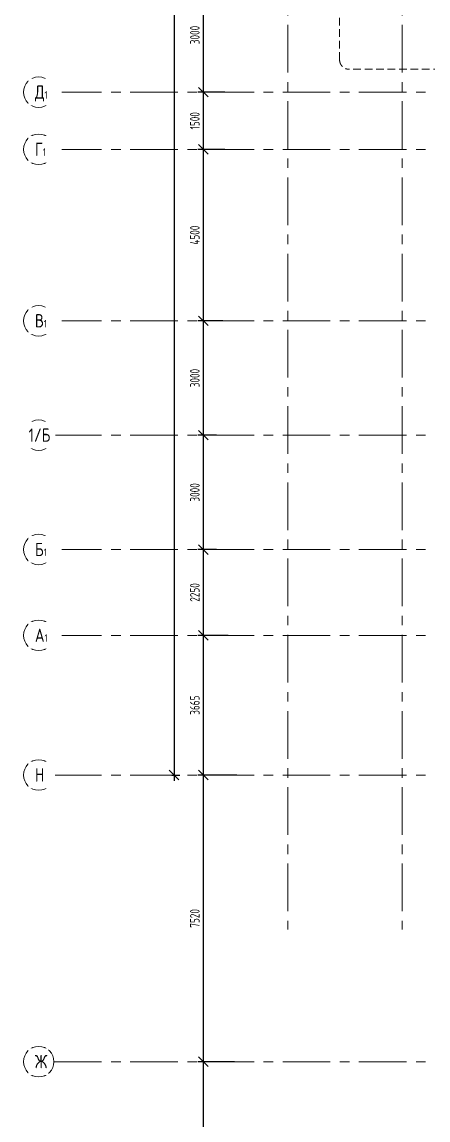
# Model space of a CAD drawing. Header units: millimetres. Extents: x -13407 to 158044, y -108832 to 109387.
# Drawn here: x -13404 to -2750, y 18321 to 47129 of the extents above; entities that cross this region are included whole.
import ezdxf

# ---------------------------------------------------------------- set-up
doc = ezdxf.new("R2010")
doc.units = ezdxf.units.MM
doc.linetypes.add('ADSK_Штриховая_ш2 п1', pattern=[3, 2, -1])
doc.linetypes.add('CENTER', pattern=[2, 1.25, -0.25, 0.25, -0.25])
doc.layers.get('Defpoints').update_dxf_attribs({"color": 6})
for name, color, linetype, lineweight in [('АР_Оси', 193, 'Continuous', 9), ('АР_Оси размеры', 164, 'Continuous', 9), ('АР_тонкая линия', 250, 'Continuous', 0)]:
    doc.layers.add(name, color=color, linetype=linetype, lineweight=lineweight)
doc.styles.add('ГОСТ 2.304', font='isocpeur.ttf', dxfattribs={"width": 0.7})
doc.dimstyles.new('СПДС', dxfattribs={"dimscale": 100, "dimtxt": 2.5, "dimasz": 2.5, "dimexe": 1.5, "dimexo": 0, "dimgap": 1, "dimtad": 1, "dimdec": 0, "dimrnd": 1, "dimtxsty": 'ГОСТ 2.304', "dimblk": 'OBLIQUE', "dimcen": 2.5, "dimdle": 1.5, "dimadec": 0, "dimazin": 2, "dimtfac": 0.75, "dimtdec": 0, "dimtmove": 1, "dimatfit": 3, "dimfxl": 1, "dimtolj": 1, "dimarcsym": 1})

# ---------------------------------------------------------------- blocks, each defined once
blk = doc.blocks.new('_Oblique')
at = {"color": 0, "linetype": 'ByBlock', "lineweight": -2}
blk.add_line((-0.5, -0.5), (0.5, 0.5), dxfattribs=at)
blk = doc.blocks.new('*D312')
at = {"layer": 'Defpoints', "color": 0, "ltscale": 100, "transparency": 16777216}
for p in [(-8643, 19852), (-7825, 19852), (-8293, 15682)]:
    blk.add_point(p, dxfattribs=at)
at = {"layer": 'АР_Оси размеры', "color": 0, "lineweight": -2, "ltscale": 100, "transparency": 16777216}
for p, q in [((-8643, 15532), (-8643, 20002)), ((-7825, 19852), (-8793, 19852)), ((-8293, 15682), (-8793, 15682))]:
    blk.add_line(p, q, dxfattribs=at)
at = {"layer": 'АР_Оси размеры', "color": 0, "lineweight": -2, "ltscale": 100, "transparency": 16777216, "xscale": 250, "yscale": 250, "zscale": 250}
for p, rotation in [((-8643, 19852), 90), ((-8643, 15682), 270)]:
    blk.add_blockref('_Oblique', p, dxfattribs=dict(at, rotation=rotation))
at = {"layer": 'АР_Оси размеры', "color": 0, "ltscale": 100, "transparency": 16777216, "insert": (-8868, 17767), "char_height": 250, "attachment_point": 5, "rotation": 90, "style": 'ГОСТ 2.304'}
blk.add_mtext('\\A1;4170', dxfattribs=at)
blk = doc.blocks.new('*D313')
at = {"layer": 'Defpoints', "color": 0, "ltscale": 100, "transparency": 16777216}
for p in [(-8643, 27372), (-7764, 27372), (-7825, 19852)]:
    blk.add_point(p, dxfattribs=at)
at = {"layer": 'АР_Оси размеры', "color": 0, "lineweight": -2, "ltscale": 100, "transparency": 16777216}
for p, q in [((-7764, 27372), (-8793, 27372)), ((-8643, 19702), (-8643, 27522)), ((-7825, 19852), (-8793, 19852))]:
    blk.add_line(p, q, dxfattribs=at)
at = {"layer": 'АР_Оси размеры', "color": 0, "lineweight": -2, "ltscale": 100, "transparency": 16777216, "xscale": 250, "yscale": 250, "zscale": 250}
for p, rotation in [((-8643, 27372), 90), ((-8643, 19852), 270)]:
    blk.add_blockref('_Oblique', p, dxfattribs=dict(at, rotation=rotation))
at = {"layer": 'АР_Оси размеры', "color": 0, "ltscale": 100, "transparency": 16777216, "insert": (-8868, 23612), "char_height": 250, "attachment_point": 5, "rotation": 90, "style": 'ГОСТ 2.304'}
blk.add_mtext('\\A1;7520', dxfattribs=at)
blk = doc.blocks.new('*D314')
at = {"layer": 'Defpoints', "color": 0, "ltscale": 100, "transparency": 16777216}
for p in [(-8643, 31037), (-7994, 31037), (-7764, 27372)]:
    blk.add_point(p, dxfattribs=at)
at = {"layer": 'АР_Оси размеры', "color": 0, "lineweight": -2, "ltscale": 100, "transparency": 16777216}
for p, q in [((-8643, 27222), (-8643, 31187)), ((-7994, 31037), (-8793, 31037)), ((-7764, 27372), (-8793, 27372))]:
    blk.add_line(p, q, dxfattribs=at)
at = {"layer": 'АР_Оси размеры', "color": 0, "lineweight": -2, "ltscale": 100, "transparency": 16777216, "xscale": 250, "yscale": 250, "zscale": 250}
for p, rotation in [((-8643, 31037), 90), ((-8643, 27372), 270)]:
    blk.add_blockref('_Oblique', p, dxfattribs=dict(at, rotation=rotation))
at = {"layer": 'АР_Оси размеры', "color": 0, "ltscale": 100, "transparency": 16777216, "insert": (-8868, 29205), "char_height": 250, "attachment_point": 5, "rotation": 90, "style": 'ГОСТ 2.304'}
blk.add_mtext('\\A1;3665', dxfattribs=at)
blk = doc.blocks.new('*D316')
at = {"layer": 'Defpoints', "color": 0, "ltscale": 100, "transparency": 16777216}
for p in [(-8643, 33287), (-8301, 33287), (-7994, 31037)]:
    blk.add_point(p, dxfattribs=at)
at = {"layer": 'АР_Оси размеры', "color": 0, "lineweight": -2, "ltscale": 100, "transparency": 16777216}
for p, q in [((-8643, 30887), (-8643, 33437)), ((-8301, 33287), (-8793, 33287)), ((-7994, 31037), (-8793, 31037))]:
    blk.add_line(p, q, dxfattribs=at)
at = {"layer": 'АР_Оси размеры', "color": 0, "lineweight": -2, "ltscale": 100, "transparency": 16777216, "xscale": 250, "yscale": 250, "zscale": 250}
for p, rotation in [((-8643, 33287), 90), ((-8643, 31037), 270)]:
    blk.add_blockref('_Oblique', p, dxfattribs=dict(at, rotation=rotation))
at = {"layer": 'АР_Оси размеры', "color": 0, "ltscale": 100, "transparency": 16777216, "insert": (-8868, 32162), "char_height": 250, "attachment_point": 5, "rotation": 90, "style": 'ГОСТ 2.304'}
blk.add_mtext('\\A1;2250', dxfattribs=at)
blk = doc.blocks.new('*D317')
at = {"layer": 'Defpoints', "color": 0, "ltscale": 100, "transparency": 16777216}
for p in [(-8643, 36287), (-8301, 36287), (-8301, 33287)]:
    blk.add_point(p, dxfattribs=at)
at = {"layer": 'АР_Оси размеры', "color": 0, "lineweight": -2, "ltscale": 100, "transparency": 16777216}
for p, q in [((-8643, 33137), (-8643, 36437)), ((-8301, 36287), (-8793, 36287)), ((-8301, 33287), (-8793, 33287))]:
    blk.add_line(p, q, dxfattribs=at)
at = {"layer": 'АР_Оси размеры', "color": 0, "lineweight": -2, "ltscale": 100, "transparency": 16777216, "xscale": 250, "yscale": 250, "zscale": 250}
for p, rotation in [((-8643, 36287), 90), ((-8643, 33287), 270)]:
    blk.add_blockref('_Oblique', p, dxfattribs=dict(at, rotation=rotation))
at = {"layer": 'АР_Оси размеры', "color": 0, "ltscale": 100, "transparency": 16777216, "insert": (-8868, 34787), "char_height": 250, "attachment_point": 5, "rotation": 90, "style": 'ГОСТ 2.304'}
blk.add_mtext('\\A1;3000', dxfattribs=at)
blk = doc.blocks.new('*D318')
at = {"layer": 'Defpoints', "color": 0, "ltscale": 100, "transparency": 16777216}
for p in [(-8643, 39287), (-8134, 39287), (-8301, 36287)]:
    blk.add_point(p, dxfattribs=at)
at = {"layer": 'АР_Оси размеры', "color": 0, "lineweight": -2, "ltscale": 100, "transparency": 16777216}
for p, q in [((-8134, 39287), (-8793, 39287)), ((-8643, 36137), (-8643, 39437)), ((-8301, 36287), (-8793, 36287))]:
    blk.add_line(p, q, dxfattribs=at)
at = {"layer": 'АР_Оси размеры', "color": 0, "lineweight": -2, "ltscale": 100, "transparency": 16777216, "xscale": 250, "yscale": 250, "zscale": 250}
for p, rotation in [((-8643, 39287), 90), ((-8643, 36287), 270)]:
    blk.add_blockref('_Oblique', p, dxfattribs=dict(at, rotation=rotation))
at = {"layer": 'АР_Оси размеры', "color": 0, "ltscale": 100, "transparency": 16777216, "insert": (-8868, 37787), "char_height": 250, "attachment_point": 5, "rotation": 90, "style": 'ГОСТ 2.304'}
blk.add_mtext('\\A1;3000', dxfattribs=at)
blk = doc.blocks.new('*D319')
at = {"layer": 'Defpoints', "color": 0, "ltscale": 100, "transparency": 16777216}
for p in [(-8643, 43787), (-8080, 43787), (-8134, 39287)]:
    blk.add_point(p, dxfattribs=at)
at = {"layer": 'АР_Оси размеры', "color": 0, "lineweight": -2, "ltscale": 100, "transparency": 16777216}
for p, q in [((-8643, 39137), (-8643, 43937)), ((-8080, 43787), (-8793, 43787)), ((-8134, 39287), (-8793, 39287))]:
    blk.add_line(p, q, dxfattribs=at)
at = {"layer": 'АР_Оси размеры', "color": 0, "lineweight": -2, "ltscale": 100, "transparency": 16777216, "xscale": 250, "yscale": 250, "zscale": 250}
for p, rotation in [((-8643, 43787), 90), ((-8643, 39287), 270)]:
    blk.add_blockref('_Oblique', p, dxfattribs=dict(at, rotation=rotation))
at = {"layer": 'АР_Оси размеры', "color": 0, "ltscale": 100, "transparency": 16777216, "insert": (-8868, 41537), "char_height": 250, "attachment_point": 5, "rotation": 90, "style": 'ГОСТ 2.304'}
blk.add_mtext('\\A1;4500', dxfattribs=at)
blk = doc.blocks.new('*D320')
at = {"layer": 'Defpoints', "color": 0, "ltscale": 100, "transparency": 16777216}
for p in [(-8643, 45287), (-8080, 45287), (-8080, 43787)]:
    blk.add_point(p, dxfattribs=at)
at = {"layer": 'АР_Оси размеры', "color": 0, "lineweight": -2, "ltscale": 100, "transparency": 16777216}
for p, q in [((-8080, 45287), (-8793, 45287)), ((-8643, 43637), (-8643, 45437)), ((-8080, 43787), (-8793, 43787))]:
    blk.add_line(p, q, dxfattribs=at)
at = {"layer": 'АР_Оси размеры', "color": 0, "lineweight": -2, "ltscale": 100, "transparency": 16777216, "xscale": 250, "yscale": 250, "zscale": 250}
for p, rotation in [((-8643, 45287), 90), ((-8643, 43787), 270)]:
    blk.add_blockref('_Oblique', p, dxfattribs=dict(at, rotation=rotation))
at = {"layer": 'АР_Оси размеры', "color": 0, "ltscale": 100, "transparency": 16777216, "insert": (-8868, 44537), "char_height": 250, "attachment_point": 5, "rotation": 90, "style": 'ГОСТ 2.304'}
blk.add_mtext('\\A1;1500', dxfattribs=at)
blk = doc.blocks.new('*D321')
at = {"layer": 'Defpoints', "color": 0, "ltscale": 100, "transparency": 16777216}
for p in [(-8643, 48287), (-8219, 48287), (-8080, 45287)]:
    blk.add_point(p, dxfattribs=at)
at = {"layer": 'АР_Оси размеры', "color": 0, "lineweight": -2, "ltscale": 100, "transparency": 16777216}
for p, q in [((-8643, 45137), (-8643, 48437)), ((-8219, 48287), (-8793, 48287)), ((-8080, 45287), (-8793, 45287))]:
    blk.add_line(p, q, dxfattribs=at)
at = {"layer": 'АР_Оси размеры', "color": 0, "lineweight": -2, "ltscale": 100, "transparency": 16777216, "xscale": 250, "yscale": 250, "zscale": 250}
for p, rotation in [((-8643, 48287), 90), ((-8643, 45287), 270)]:
    blk.add_blockref('_Oblique', p, dxfattribs=dict(at, rotation=rotation))
at = {"layer": 'АР_Оси размеры', "color": 0, "ltscale": 100, "transparency": 16777216, "insert": (-8868, 46787), "char_height": 250, "attachment_point": 5, "rotation": 90, "style": 'ГОСТ 2.304'}
blk.add_mtext('\\A1;3000', dxfattribs=at)
blk = doc.blocks.new('*D329')
at = {"layer": 'Defpoints', "color": 0, "ltscale": 100, "transparency": 16777216}
for p in [(-9469, 75287), (-9469, 27372), (-9413, 27372)]:
    blk.add_point(p, dxfattribs=at)
at = {"layer": 'АР_Оси размеры', "color": 0, "lineweight": -2, "ltscale": 100, "transparency": 16777216}
for p, q in [((-9469, 75287), (-9263, 75287)), ((-9413, 75437), (-9413, 27222)), ((-9469, 27372), (-9263, 27372))]:
    blk.add_line(p, q, dxfattribs=at)
at = {"layer": 'АР_Оси размеры', "color": 0, "lineweight": -2, "ltscale": 100, "transparency": 16777216, "xscale": 250, "yscale": 250, "zscale": 250}
for p, rotation in [((-9413, 75287), 90), ((-9413, 27372), 270)]:
    blk.add_blockref('_Oblique', p, dxfattribs=dict(at, rotation=rotation))
at = {"layer": 'АР_Оси размеры', "color": 0, "ltscale": 100, "transparency": 16777216, "insert": (-9638, 51330), "char_height": 250, "attachment_point": 5, "rotation": 90, "style": 'ГОСТ 2.304'}
blk.add_mtext('\\A1;47915', dxfattribs=at)

msp = doc.modelspace()

# ---------------------------------------------------------------- linework, layer by layer
at = {"layer": 'АР_Оси', "linetype": 'CENTER', "ltscale": 1000}
for p, q in [((-6430.1, 79049.7), (-6430.1, 23317.3)), ((-3430.1, 79049.7), (-3430.1, 23317.3)), ((-12563.8, 45287.2), (70614.6, 45287.2)), ((-12563.8, 43787.2), (70614.6, 43787.2)), ((-12563.8, 39287.2), (70614.6, 39287.2)), ((-12563.8, 36287.2), (70614.6, 36287.2)), ((-12563.8, 33287.2), (70614.6, 33287.2)), ((-12563.8, 31037.2), (70614.6, 31037.2)), ((-12563.8, 27372.2), (71033.4, 27372.2)), ((-12563.8, 19852.2), (71033.4, 19852.2))]:
    msp.add_line(p, q, dxfattribs=at)
at = {"layer": 'АР_Оси', "ltscale": 0.5}
for centre in [(-12963.8, 45287.2), (-12963.8, 43787.2), (-12963.8, 39287.2), (-12963.8, 36287.2), (-12963.8, 33287.2), (-12963.8, 31037.2), (-12963.8, 27372.2), (-12963.8, 19852.2)]:
    msp.add_circle(centre, 400, dxfattribs=at)
at = {"layer": 'АР_тонкая линия', "linetype": 'ADSK_Штриховая_ш2 п1', "ltscale": 100}
for points in [[(-5070.9, 46137.3), (-5070.9, 50897.2)], [(-910.2, 45887.3), (-4820.9, 45887.3)]]:
    msp.add_lwpolyline(points, dxfattribs=at)
msp.add_arc((-4820.9, 46137.3), 250, 180, 270, dxfattribs=at)

# ---------------------------------------------------------------- dimensions: what is measured, and where the dimension line sits
at = {"layer": 'АР_Оси размеры', "ltscale": 100}
for base, p1, p2, picture, middle in [((-9413.3, 27372.2), (-9469.1, 75287.2), (-9469.1, 27372.2), '*D329', (-9638.3, 51329.7)), ((-8642.7, 48287.2), (-8079.8, 45287.2), (-8219.3, 48287.2), '*D321', (-8867.7, 46787.2)), ((-8642.7, 45287.2), (-8079.8, 43787.2), (-8079.8, 45287.2), '*D320', (-8867.7, 44537.2)), ((-8642.7, 43787.2), (-8133.8, 39287.2), (-8079.8, 43787.2), '*D319', (-8867.7, 41537.2)), ((-8642.7, 39287.2), (-8300.8, 36287.2), (-8133.8, 39287.2), '*D318', (-8867.7, 37787.2)), ((-8642.7, 36287.2), (-8300.8, 33287.2), (-8300.8, 36287.2), '*D317', (-8867.7, 34787.2)), ((-8642.7, 33287.2), (-7993.9, 31037.2), (-8300.8, 33287.2), '*D316', (-8867.7, 32162.2)), ((-8642.7, 31037.2), (-7764, 27372.2), (-7993.9, 31037.2), '*D314', (-8867.7, 29204.7)), ((-8642.7, 27372.2), (-7824.9, 19852.2), (-7764, 27372.2), '*D313', (-8867.7, 23612.2)), ((-8642.7, 19852.2), (-8292.9, 15682.2), (-7824.9, 19852.2), '*D312', (-8867.7, 17767.2))]:
    dim = msp.add_linear_dim(base=base, p1=p1, p2=p2, angle=90, dimstyle='СПДС', dxfattribs=at)
    dim.commit()
    dim.dimension.update_dxf_attribs({"geometry": picture, "text_midpoint": middle})

# ---------------------------------------------------------------- next in the draw order: texts
at = {"layer": 'АР_Оси', "char_height": 350, "attachment_point": 1, "line_spacing_factor": 1.149209, "style": 'ГОСТ 2.304', "bg_fill": 2}
for s, insert, width in [('{\\W0.8;Д\\H0.57143x;1}', (-13063.6, 45465), 528.82), ('{\\W0.8;Г\\H0.57143x;1}', (-13063.6, 43965), 528.82), ('{\\W0.8;В\\H0.57143x;1}', (-13063.6, 39465), 528.82), ('{\\W0.8;1/Б}', (-13228.5, 36465), 528.82), ('{\\W0.8;Б\\H0.57143x;1}', (-13063.6, 33465), 528.82), ('{\\W0.8;А\\H0.57143x;1}', (-13063.6, 31215), 528.82), ('{\\W0.8;Ж}', (-13063.6, 20030), 178.206)]:
    msp.add_mtext(s, dxfattribs=dict(at, insert=insert, width=width))
at = {"layer": 'АР_Оси', "insert": (-13063.6, 27550), "char_height": 350, "attachment_point": 1, "line_spacing_factor": 1.149209, "style": 'ГОСТ 2.304', "bg_fill": 2}
msp.add_mtext('{\\W0.8;Н}', dxfattribs=at)

doc.saveas('drawing.dxf')
